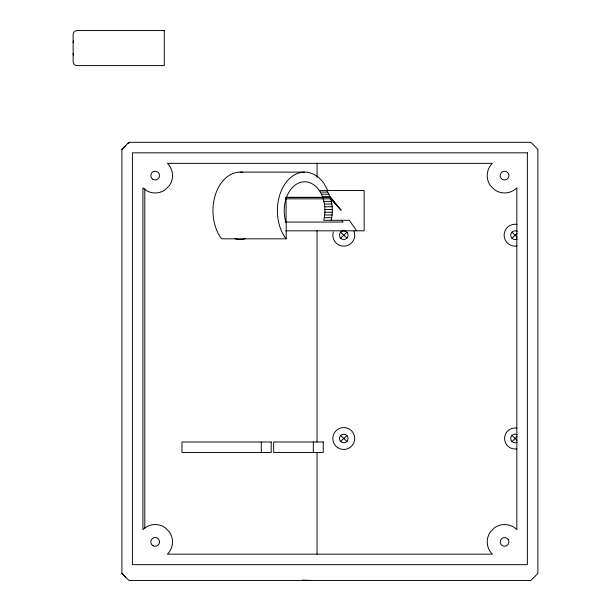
<?xml version="1.0" encoding="UTF-8"?>
<svg xmlns="http://www.w3.org/2000/svg" width="611" height="611" viewBox="0 0 611 611"><rect width="100%" height="100%" fill="white"/><g stroke="black" fill="none" stroke-linecap="round" stroke-linejoin="round"><path stroke-width="0.92" d="M317.048 441.997L317.048 230.813M356.702 230.813L349.271 220.304L323.731 220.304C326.175 210.23 324.937 198.85 319.072 190.151A28.916 20.446 -90 0 0 293.448 186.47A28.916 20.446 -90 0 0 285.604 221.159L286.2 223.068L286.2 238.817L221.762 238.817L220.938 237.923A38.554 27.266 90 0 1 215.568 194.183A38.554 27.266 90 0 1 242.88 172.294M331.162 220.304C333.583 210.367 332.399 199.155 326.74 190.51M322.7 197.3L285.788 197.292M128.203 143.585L129.463 142.31M122.047 149.321L125.858 145.502M127.768 143.585L129.036 142.31M121.887 149.321L128.898 142.31L530.86 142.31L537.871 149.321L537.871 573.439L530.86 580.45L128.898 580.45L121.887 573.439L121.887 149.321L122.536 149.321M511.987 238.298L516.944 233.341M511.987 441.593L516.944 436.636M340.556 238.168L346.995 232.226M340.556 441.463L346.995 435.521M240.215 172.103L304.652 172.103M319.301 190.51L364.141 190.51L364.141 230.813L285.757 230.813M320.324 192.091L327.763 192.083M321.455 194.176L328.886 194.176M322.44 196.398L329.879 196.398L341.022 210.138L330.574 198.835L285.23 198.835M285.788 197.46L330.184 197.46L341.022 210.138M323.853 201.393L331.284 201.393M324.388 204.043L331.826 204.043M324.747 206.747L332.185 206.747M324.922 209.489L332.353 209.489M324.907 212.238L332.346 212.238M324.708 214.98L332.14 214.98M324.319 217.676L331.758 217.676M285.268 222.053L343.069 222.053L341.832 220.304M121.887 573.439L122.536 573.439M302.621 580.144L310.212 580.45M340.579 232.249L346.972 238.145M340.579 435.544L346.972 441.44M511.987 232.096L516.944 237.053M511.987 435.399L516.944 440.355M122.047 573.439L125.858 577.265M286.2 238.817L285.375 237.923A38.554 27.266 90 0 1 285.375 183.399A38.554 27.266 90 0 1 323.937 183.399L327.794 190.51M317.048 163.19L317.048 177.32M317.048 452.514L317.048 554.223M313.328 441.997L313.328 452.514M286.07 198.835L286.07 222.053M261.279 441.997L261.279 452.514M144.792 188.631L144.792 528.408M353.876 230.966A10.952 10.952 0 0 1 344.291 246.141A10.952 10.952 0 0 1 333.316 231.943M516.914 448.848A10.517 10.517 0 0 1 504.571 438.492A10.517 10.517 0 0 1 516.914 428.135M517.28 442.288A4.384 4.384 0 0 1 510.704 438.492A4.384 4.384 0 0 1 517.28 434.696M516.99 245.981A10.952 10.952 0 0 1 504.136 235.197A10.952 10.952 0 0 1 516.99 224.413M517.28 238.993A4.384 4.384 0 0 1 510.704 235.197A4.384 4.384 0 0 1 517.28 231.401M245.347 238.649A28.916 20.446 90 0 1 234.945 238.603M73.129 42.64A4.033 4.033 0 0 1 73.671 40.624M73.671 55.525A4.033 4.033 0 0 1 73.129 53.508M340.801 231.981L340.067 232.86A4.384 4.384 0 0 0 346.743 238.42L347.476 237.542A4.384 4.384 0 0 0 340.801 231.981M340.801 435.276L340.067 436.155A4.384 4.384 0 0 0 346.743 441.715L347.476 440.837A4.384 4.384 0 0 0 340.801 435.276M169.392 185.561L165.138 189.822A17.352 17.352 0 0 1 142.913 187.875L142.913 529.622A17.352 17.352 0 0 1 165.138 527.683L169.392 531.944A17.352 17.352 0 0 1 167.452 554.162L492.306 554.162A17.352 17.352 0 0 1 490.358 531.944L494.62 527.683A17.352 17.352 0 0 1 516.837 529.622L516.837 187.875A17.352 17.352 0 0 1 494.62 189.822L490.358 185.561A17.352 17.352 0 0 1 492.306 163.343L167.452 163.343A17.352 17.352 0 0 1 169.392 185.561M164.26 30.55L77.162 30.55A4.033 4.033 0 0 0 73.129 34.583L73.129 61.574A4.033 4.033 0 0 0 77.162 65.598L164.26 65.598L164.26 30.55M527.354 152.826L132.404 152.826L132.404 564.679L527.354 564.679L527.354 152.826M271.192 441.997L181.971 441.997L181.971 452.514L271.192 452.514L271.192 441.997M323.242 441.997L273.675 441.997L273.675 452.514L323.242 452.514L323.242 441.997M508.161 539.383L507.39 538.535A4.384 4.384 0 0 0 500.982 544.409L501.753 545.249A4.384 4.384 0 0 0 508.161 539.383M337.921 447.756A10.952 10.952 0 0 0 354.716 438.935A10.952 10.952 0 0 0 338.685 428.8A10.952 10.952 0 0 0 337.921 447.756M152.994 179.405A4.384 4.384 0 0 0 159.563 175.609A4.384 4.384 0 0 0 152.994 171.813A4.384 4.384 0 0 0 152.994 179.405M502.379 179.405A4.384 4.384 0 0 0 508.955 175.609A4.384 4.384 0 0 0 502.379 171.813A4.384 4.384 0 0 0 502.379 179.405M152.994 545.692A4.384 4.384 0 0 0 159.563 541.896A4.384 4.384 0 0 0 152.994 538.1A4.384 4.384 0 0 0 152.994 545.692"/></g></svg>
